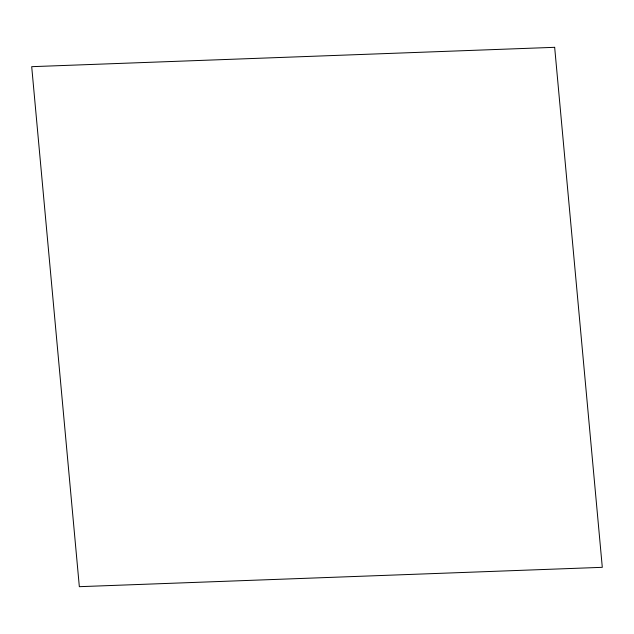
<?xml version="1.0" encoding="UTF-8"?>
<svg xmlns="http://www.w3.org/2000/svg" width="634" height="634" viewBox="0 0 634 634"><rect width="100%" height="100%" fill="white"/><g stroke="black" fill="none" stroke-linecap="round" stroke-linejoin="round"><path stroke-width="0.95" d="M554.663 47.32L31.7 66.673L79.337 586.68L602.3 567.327L554.663 47.32"/></g></svg>
